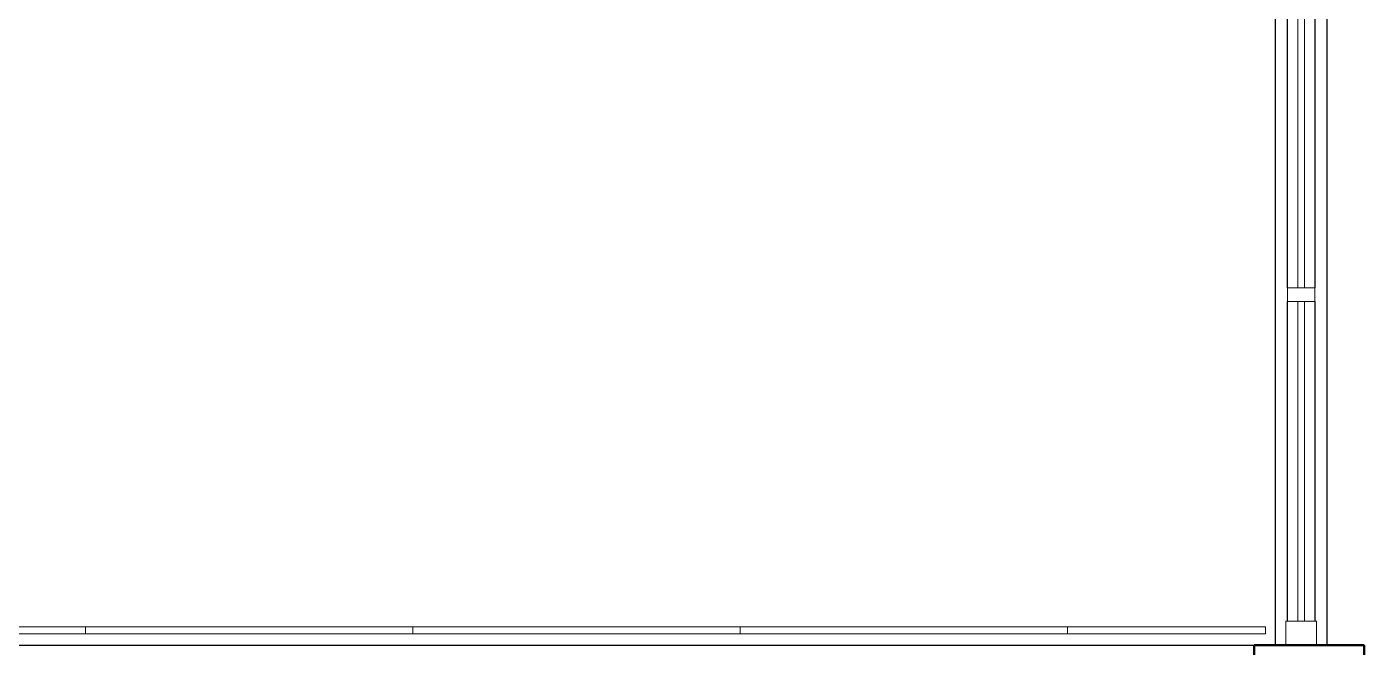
# Model space of a CAD drawing. Header units: inches. Extents: x -460 to 10305, y -938 to 5356.
# Drawn here: x 1401.4 to 1597.5, y 115.2 to 206.2 of the extents above; entities that cross this region are included whole.
import ezdxf

# ---------------------------------------------------------------- set-up
doc = ezdxf.new("R2010")
doc.units = ezdxf.units.IN
doc.header["$MEASUREMENT"] = 0
doc.layers.add('01-0263-G-DWG-BFP-ARCH$0$SP-WALL', color=7, linetype='Continuous')
doc.layers.add('01-0263-G-DWG-BFP-ARCH$0$SP-WINDOW', color=6, linetype='Continuous')

# ---------------------------------------------------------------- blocks, each defined once
blk = doc.blocks.new('01-0263-G-DWG-BFP-ARCH$0$System Panel - FLOAT GLASS -  CLEAR-4512883-GROUND FLOOR - PROPOSED')
at = {"layer": '01-0263-G-DWG-BFP-ARCH$0$SP-WINDOW', "lineweight": 13}
for p, q in [((23.43, 0.5), (-23.43, 0.5)), ((-23.43, 0.5), (-23.43, -0.5)), ((23.43, -0.5), (23.43, 0.5)), ((-23.43, -0.5), (23.43, -0.5))]:
    blk.add_line(p, q, dxfattribs=at)
blk = doc.blocks.new('01-0263-G-DWG-BFP-ARCH$0$System Panel - FLOAT GLASS - TEMPERED - CLEAR-3972992-GROUND FLOOR - PROPOSED')
at = {"layer": '01-0263-G-DWG-BFP-ARCH$0$SP-WINDOW', "lineweight": 13}
for p, q in [((24, 0.5), (-24, 0.5)), ((-24, 0.5), (-24, -0.5)), ((24, -0.5), (24, 0.5)), ((-24, -0.5), (24, -0.5))]:
    blk.add_line(p, q, dxfattribs=at)
blk = doc.blocks.new('01-0263-G-DWG-BFP-ARCH$0$System Panel - FLOAT GLASS - TEMPERED - CLEAR-5088035-GROUND FLOOR - PROPOSED')
at = {"layer": '01-0263-G-DWG-BFP-ARCH$0$SP-WINDOW', "lineweight": 13}
for p, q in [((14.5, 0.5), (-14.5, 0.5)), ((-14.5, 0.5), (-14.5, -0.5)), ((14.5, -0.5), (14.5, 0.5)), ((-14.5, -0.5), (14.5, -0.5))]:
    blk.add_line(p, q, dxfattribs=at)
blk = doc.blocks.new('01-0263-G-DWG-BFP-ARCH', base_point=(1295.16, 1352.86))
at = {"layer": '01-0263-G-DWG-BFP-ARCH$0$SP-WALL'}
for p, q in [((2879.41, 1465.14), (2879.41, 1567.86)), ((2886.91, 1567.86), (2886.91, 1465.14)), ((2658.14, 1465.14), (2876.28, 1465.14))]:
    blk.add_line(p, q, dxfattribs=at)
at = {"layer": '01-0263-G-DWG-BFP-ARCH$0$SP-WALL', "lineweight": 50}
for p, q in [((2892.41, 1465.14), (2876.28, 1465.14)), ((2876.28, 1465.14), (2876.28, 1459.89)), ((2892.41, 1371.16), (2892.41, 1465.14))]:
    blk.add_line(p, q, dxfattribs=at)
at = {"layer": '01-0263-G-DWG-BFP-ARCH$0$SP-WINDOW'}
for p, q in [((2881.16, 1517.5), (2881.16, 1564.36)), ((2885.16, 1564.36), (2885.16, 1517.5)), ((2881.16, 1468.64), (2881.16, 1515.5)), ((2885.16, 1515.5), (2885.16, 1468.64))]:
    blk.add_line(p, q, dxfattribs=at)
at = {"layer": '01-0263-G-DWG-BFP-ARCH$0$SP-WINDOW', "lineweight": 20, "extrusion": (0, 0, -1)}
for p, q in [((2885.16, 1517.5), (2881.16, 1517.5)), ((2881.16, 1517.5), (2881.16, 1515.5)), ((2885.16, 1515.5), (2885.16, 1517.5)), ((2881.16, 1515.5), (2885.16, 1515.5))]:
    blk.add_line(p, q, dxfattribs=at)
at = {"layer": '01-0263-G-DWG-BFP-ARCH$0$SP-WINDOW', "lineweight": 20}
for p, q in [((2885.41, 1468.64), (2880.91, 1468.64)), ((2880.91, 1468.64), (2880.91, 1465.14)), ((2885.41, 1465.14), (2885.41, 1468.64)), ((2880.91, 1465.14), (2885.41, 1465.14))]:
    blk.add_line(p, q, dxfattribs=at)
at = {"layer": '01-0263-G-DWG-BFP-ARCH$0$SP-WINDOW', "rotation": 89.99999999999991}
for p in [(2883.16, 1540.93), (2883.16, 1492.07)]:
    blk.add_blockref('01-0263-G-DWG-BFP-ARCH$0$System Panel - FLOAT GLASS -  CLEAR-4512883-GROUND FLOOR - PROPOSED', p, dxfattribs=at)
at = {"layer": '01-0263-G-DWG-BFP-ARCH$0$SP-WINDOW'}
for name, p in [('01-0263-G-DWG-BFP-ARCH$0$System Panel - FLOAT GLASS - TEMPERED - CLEAR-3972992-GROUND FLOOR - PROPOSED', (2680.91, 1467.31)), ('01-0263-G-DWG-BFP-ARCH$0$System Panel - FLOAT GLASS - TEMPERED - CLEAR-3972992-GROUND FLOOR - PROPOSED', (2728.91, 1467.31)), ('01-0263-G-DWG-BFP-ARCH$0$System Panel - FLOAT GLASS - TEMPERED - CLEAR-3972992-GROUND FLOOR - PROPOSED', (2776.91, 1467.31)), ('01-0263-G-DWG-BFP-ARCH$0$System Panel - FLOAT GLASS - TEMPERED - CLEAR-3972992-GROUND FLOOR - PROPOSED', (2824.91, 1467.31)), ('01-0263-G-DWG-BFP-ARCH$0$System Panel - FLOAT GLASS - TEMPERED - CLEAR-5088035-GROUND FLOOR - PROPOSED', (2863.41, 1467.31))]:
    blk.add_blockref(name, p, dxfattribs=at)

msp = doc.modelspace()

# ---------------------------------------------------------------- block references
msp.add_blockref('01-0263-G-DWG-BFP-ARCH', (0.26, 3.26))

doc.saveas('drawing.dxf')
